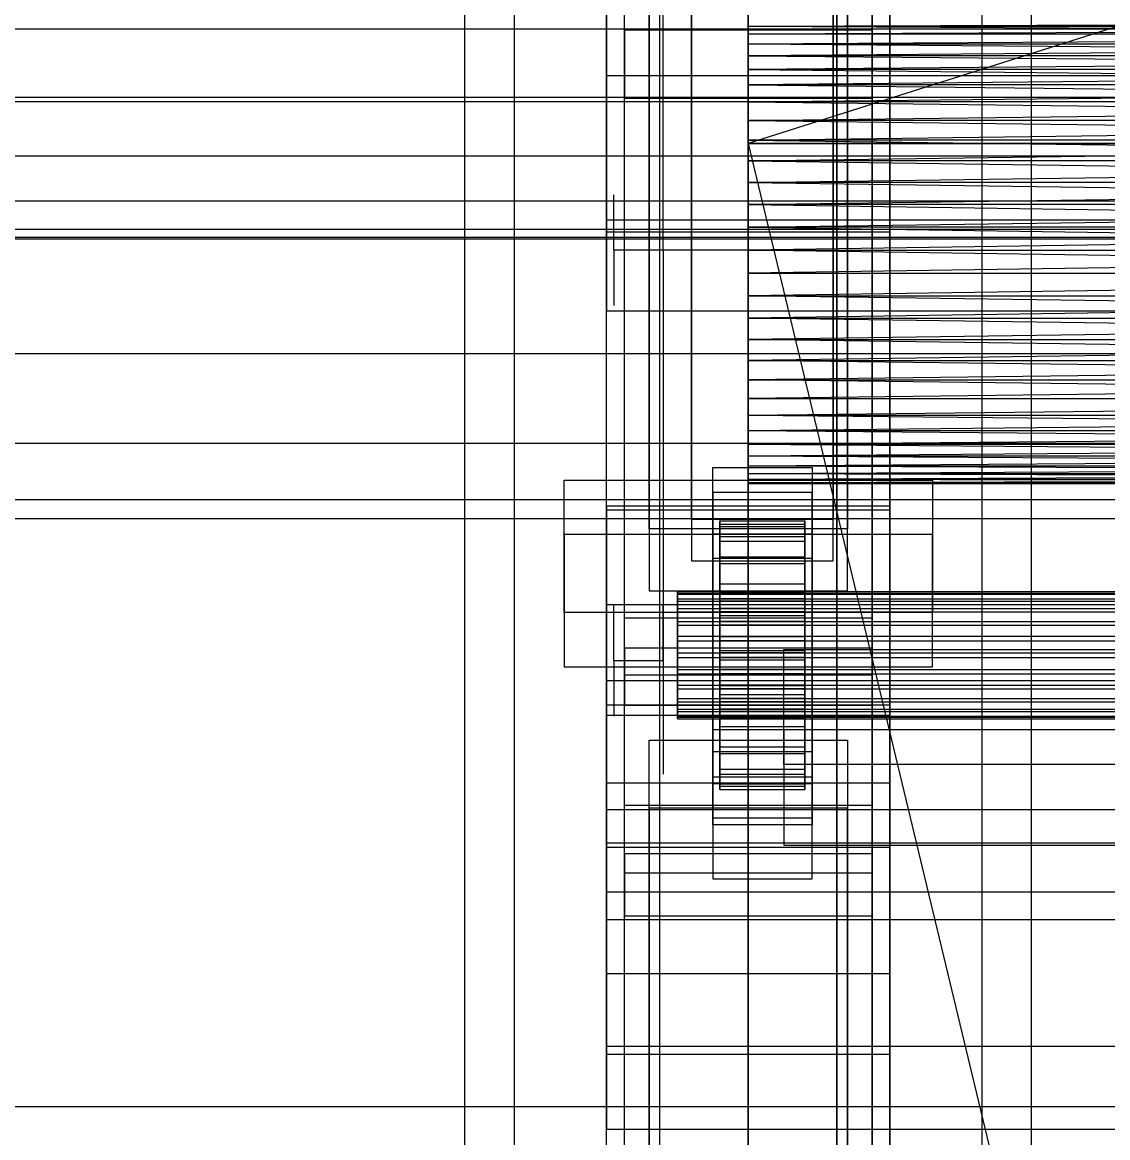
# Model space of a CAD drawing. Header units: millimetres. Extents: x -191664 to 191490, y -197311 to 10263.
# Drawn here: x -532.5 to -379.3, y -29960.4 to -29802.9 of the extents above; entities that cross this region are included whole.
import ezdxf

# ---------------------------------------------------------------- set-up
doc = ezdxf.new("R2010")
doc.units = ezdxf.units.MM
for name, color, linetype, lineweight in [('COTAS_USUARIO', 1, 'Continuous', 0), ('frontal_briquetadora', 7, 'Continuous', 0), ('frontal_C01', 7, 'Continuous', 0), ('frontal_C02', 7, 'Continuous', 0), ('frontal_C03', 7, 'Continuous', 0), ('frontal_secador', 7, 'Continuous', 0)]:
    doc.layers.add(name, color=color, linetype=linetype, lineweight=lineweight)
doc.dimstyles.new('PLANTA_100', dxfattribs={"dimtxt": 250, "dimasz": 150, "dimexe": 150, "dimexo": 80, "dimgap": 100, "dimtad": 1, "dimtih": 1, "dimtoh": 1, "dimdec": 1, "dimdsep": 46, "dimcen": 0.09, "dimclrd": 1, "dimclre": 1, "dimclrt": 1, "dimadec": 0, "dimazin": 0, "dimtfac": 1, "dimtdec": 4, "dimtofl": 0, "dimtmove": 0, "dimatfit": 3, "dimfxl": 1, "dimtolj": 1, "dimtzin": 0, "dimarcsym": 0})

# ---------------------------------------------------------------- blocks, each defined once
blk = doc.blocks.new('*D106')
at = {"layer": 'COTAS_USUARIO', "color": 1, "lineweight": -2, "transparency": 16777216}
for p, q in [((-1180, -29182.75), (-1180, -29032.75)), ((-60, -29332.75), (-1330, -29332.75)), ((-60, -29700), (-1330, -29700)), ((-1180, -29850), (-1180, -30000))]:
    blk.add_line(p, q, dxfattribs=at)
at = {"layer": 'COTAS_USUARIO', "color": 1, "transparency": 16777216}
for points in [[(-1205, -29182.75), (-1155, -29182.75), (-1180, -29332.75)], [(-1205, -29850), (-1155, -29850), (-1180, -29700)]]:
    blk.add_solid(points, dxfattribs=at)
at = {"layer": 'Defpoints', "color": 0, "transparency": 16777216}
for p in [(-1180, -29332.75), (20, -29332.75), (20, -29700)]:
    blk.add_point(p, dxfattribs=at)
blk = doc.blocks.new('*D109')
at = {"layer": 'COTAS_USUARIO', "color": 1, "lineweight": -2, "transparency": 16777216}
for p, q in [((-80, -28700), (-1350, -28700)), ((-1200, -31850), (-1200, -28850)), ((-80, -32000), (-1350, -32000))]:
    blk.add_line(p, q, dxfattribs=at)
at = {"layer": 'COTAS_USUARIO', "color": 1, "transparency": 16777216}
for points in [[(-1225, -28850), (-1175, -28850), (-1200, -28700)], [(-1225, -31850), (-1175, -31850), (-1200, -32000)]]:
    blk.add_solid(points, dxfattribs=at)
at = {"layer": 'Defpoints', "color": 0, "transparency": 16777216}
for p in [(-1200, -28700), (0, -28700), (0, -32000)]:
    blk.add_point(p, dxfattribs=at)
blk = doc.blocks.new('*D111')
at = {"layer": 'COTAS_USUARIO', "color": 1, "lineweight": -2, "transparency": 16777216}
for p, q in [((-80, -27700), (-1350, -27700)), ((-1200, -31850), (-1200, -27850)), ((-80, -32000), (-1350, -32000))]:
    blk.add_line(p, q, dxfattribs=at)
at = {"layer": 'COTAS_USUARIO', "color": 1, "transparency": 16777216}
for points in [[(-1225, -27850), (-1175, -27850), (-1200, -27700)], [(-1225, -31850), (-1175, -31850), (-1200, -32000)]]:
    blk.add_solid(points, dxfattribs=at)
at = {"layer": 'Defpoints', "color": 0, "transparency": 16777216}
for p in [(-1200, -27700), (0, -27700), (0, -32000)]:
    blk.add_point(p, dxfattribs=at)
blk = doc.blocks.new('*D121')
at = {"layer": 'COTAS_USUARIO', "color": 1, "lineweight": -2, "transparency": 16777216}
for p, q in [((-80, -29000), (-1350, -29000)), ((-1200, -31850), (-1200, -29150)), ((-80, -32000), (-1350, -32000))]:
    blk.add_line(p, q, dxfattribs=at)
at = {"layer": 'COTAS_USUARIO', "color": 1, "transparency": 16777216}
for points in [[(-1225, -29150), (-1175, -29150), (-1200, -29000)], [(-1225, -31850), (-1175, -31850), (-1200, -32000)]]:
    blk.add_solid(points, dxfattribs=at)
at = {"layer": 'Defpoints', "color": 0, "transparency": 16777216}
for p in [(-1200, -29000), (0, -29000), (0, -32000)]:
    blk.add_point(p, dxfattribs=at)

msp = doc.modelspace()

# ---------------------------------------------------------------- linework, layer by layer
at = {"layer": 'frontal_briquetadora', "color": 9, "true_color": 0xb9c3c2}
for p, q in [((-430, -29820), (-430, -29750)), ((-430, -29750), (-430, -29844.63)), ((-430, -29750), (-430, -29841.49)), ((-430, -29750), (-430, -29838.28)), ((-430, -29750), (-430, -29835.05)), ((-430, -29750), (-430, -29831.82)), ((-430, -29750), (-430, -29828.61)), ((-430, -29750), (-430, -29825.47)), ((-430, -29750), (-430, -29822.42)), ((-430, -29750), (-430, -29819.49)), ((-430, -29750), (-430, -29816.72)), ((-430, -29750), (-430, -29814.11)), ((-430, -29750), (-430, -29811.72)), ((-430, -29750), (-430, -29809.54)), ((-430, -29750), (-430, -29807.61)), ((-430, -29750), (-430, -29805.95)), ((-430, -29750), (-430, -29804.56)), ((-430, -29750), (-430, -29803.47)), ((-210, -29750), (-430, -29820)), ((-442, -29815.9), (-442, -29798.05)), ((-430, -29815.9), (-430, -29798.05)), ((-430, -29802.68), (-430, -29803.47)), ((-210, -29802.68), (-430, -29803.47)), ((-430, -29803.47), (-430, -29804.56)), ((-210, -29803.47), (-430, -29804.56)), ((-210, -29803.47), (-430, -29803.47)), ((-210, -29804.56), (-430, -29803.47)), ((-430, -29804.56), (-430, -29805.95)), ((-210, -29804.56), (-430, -29805.95)), ((-210, -29804.56), (-430, -29804.56)), ((-430, -29805.95), (-430, -29807.61)), ((-210, -29805.95), (-430, -29807.61)), ((-210, -29805.95), (-430, -29805.95)), ((-210, -29807.61), (-430, -29805.95)), ((-430, -29807.61), (-430, -29809.54)), ((-210, -29807.61), (-430, -29809.54)), ((-210, -29807.61), (-430, -29807.61)), ((-430, -29807.61), (-210, -29809.54)), ((-430, -29809.54), (-430, -29811.72)), ((-210, -29809.54), (-430, -29811.72)), ((-210, -29809.54), (-430, -29809.54)), ((-430, -29809.54), (-210, -29811.72)), ((-430, -29811.72), (-430, -29814.11)), ((-210, -29811.72), (-430, -29811.72)), ((-430, -29814.11), (-210, -29811.72)), ((-430, -29811.72), (-210, -29814.11)), ((-430, -29814.11), (-430, -29816.72)), ((-210, -29814.11), (-430, -29814.11)), ((-430, -29816.72), (-210, -29814.11)), ((-430, -29814.11), (-210, -29816.72)), ((-442, -29835.05), (-442, -29815.9)), ((-430, -29835.05), (-430, -29815.9)), ((-430, -29816.72), (-430, -29819.49)), ((-210, -29816.72), (-430, -29816.72)), ((-430, -29819.49), (-210, -29816.72)), ((-430, -29816.72), (-210, -29819.49)), ((-430, -29819.49), (-430, -29822.42)), ((-210, -29819.49), (-430, -29819.49)), ((-430, -29822.42), (-210, -29819.49)), ((-430, -29819.49), (-210, -29822.42)), ((-430, -29820), (-430, -30060)), ((-430, -30260), (-430, -29820)), ((-430, -30680), (-430, -29820)), ((-430, -29820), (-430, -29855.98)), ((-430, -29820), (-430, -29853.38)), ((-430, -29820), (-430, -29850.61)), ((-430, -29820), (-430, -29847.68)), ((-430, -29844.63), (-430, -29820)), ((-430, -29820), (-223.45, -30680)), ((-210, -29820), (-430, -29820)), ((-335.56, -29820), (-430, -29820)), ((-430, -29820), (-333.96, -29820)), ((-337.01, -29820), (-430, -29820)), ((-338.29, -29820), (-430, -29820)), ((-430, -29820), (-332.22, -29820)), ((-339.4, -29820), (-430, -29820)), ((-430, -29820), (-330.37, -29820)), ((-340.33, -29820), (-430, -29820)), ((-430, -29820), (-328.42, -29820)), ((-341.05, -29820), (-430, -29820)), ((-430, -29820), (-326.39, -29820)), ((-430, -29820), (-324.29, -29820)), ((-341.58, -29820), (-430, -29820)), ((-430, -29820), (-322.16, -29820)), ((-320, -29820), (-430, -29820)), ((-341.89, -29820), (-430, -29820)), ((-342, -29820), (-430, -29820)), ((-430, -29822.42), (-430, -29825.47)), ((-210, -29822.42), (-430, -29822.42)), ((-430, -29825.47), (-210, -29822.42)), ((-430, -29822.42), (-210, -29825.47)), ((-430, -29825.47), (-430, -29828.61)), ((-210, -29825.47), (-430, -29825.47)), ((-430, -29828.61), (-210, -29825.47)), ((-430, -29825.47), (-210, -29828.61)), ((-449, -29828.8), (-449, -29827.25)), ((-442, -29828.8), (-442, -29827.25)), ((-449, -29831.58), (-449, -29828.8)), ((-442, -29831.58), (-442, -29828.8)), ((-430, -29828.61), (-430, -29831.82)), ((-210, -29828.61), (-430, -29828.61)), ((-430, -29831.82), (-210, -29828.61)), ((-430, -29828.61), (-210, -29831.82)), ((-449, -29835.05), (-449, -29831.58)), ((-442, -29835.05), (-442, -29831.58)), ((-430, -29831.82), (-430, -29835.05)), ((-210, -29831.82), (-430, -29835.05)), ((-210, -29831.82), (-430, -29831.82)), ((-430, -29831.82), (-210, -29835.05)), ((-442, -29835.05), (-449, -29835.05)), ((-449, -29835.05), (-449, -29838.52)), ((-430, -29835.05), (-442, -29835.05)), ((-442, -29835.05), (-442, -29854.2)), ((-442, -29835.05), (-442, -29838.52)), ((-430, -29835.05), (-430, -29854.2)), ((-210, -29835.05), (-430, -29838.28)), ((-430, -29838.28), (-430, -29835.05)), ((-430, -29835.05), (-210, -29835.05)), ((-210, -29838.28), (-430, -29835.05)), ((-210, -29838.28), (-430, -29841.49)), ((-430, -29841.49), (-430, -29838.28)), ((-430, -29838.28), (-210, -29838.28)), ((-449, -29838.52), (-449, -29841.3)), ((-442, -29838.52), (-442, -29841.3)), ((-449, -29841.3), (-449, -29842.85)), ((-442, -29841.3), (-442, -29842.85)), ((-210, -29841.49), (-430, -29844.63)), ((-430, -29844.63), (-430, -29841.49)), ((-430, -29841.49), (-210, -29841.49)), ((-210, -29844.63), (-430, -29841.49)), ((-210, -29844.63), (-430, -29847.68)), ((-430, -29847.68), (-430, -29844.63)), ((-430, -29844.63), (-210, -29844.63)), ((-210, -29847.68), (-430, -29844.63)), ((-210, -29847.68), (-430, -29850.61)), ((-430, -29850.61), (-430, -29847.68)), ((-430, -29847.68), (-210, -29847.68)), ((-210, -29850.61), (-430, -29847.68)), ((-210, -29850.61), (-430, -29853.38)), ((-430, -29853.38), (-430, -29850.61)), ((-430, -29850.61), (-210, -29850.61)), ((-210, -29853.38), (-430, -29850.61)), ((-442, -29854.2), (-442, -29872.05)), ((-210, -29853.38), (-430, -29855.98)), ((-430, -29855.98), (-430, -29853.38)), ((-430, -29853.38), (-210, -29853.38)), ((-210, -29855.98), (-430, -29853.38)), ((-430, -29853.38), (-430, -30060)), ((-430, -29854.2), (-430, -29872.05)), ((-210, -29855.98), (-430, -29858.38)), ((-430, -29858.38), (-430, -29855.98)), ((-430, -29855.98), (-210, -29855.98)), ((-430, -30060), (-430, -29855.98)), ((-210, -29858.38), (-430, -29858.38)), ((-210, -29858.38), (-430, -29860.56)), ((-430, -29860.56), (-430, -29858.38)), ((-210, -29860.56), (-430, -29858.38)), ((-430, -29858.38), (-430, -30060)), ((-210, -29860.56), (-430, -29860.56)), ((-210, -29860.56), (-430, -29862.49)), ((-430, -29862.49), (-430, -29860.56)), ((-210, -29862.49), (-430, -29860.56)), ((-430, -29860.56), (-430, -30060)), ((-210, -29862.49), (-430, -29862.49)), ((-210, -29862.49), (-430, -29864.15)), ((-430, -29864.15), (-430, -29862.49)), ((-210, -29864.15), (-430, -29862.49)), ((-430, -29862.49), (-430, -30060)), ((-210, -29864.15), (-430, -29864.15)), ((-210, -29864.15), (-430, -29865.54)), ((-430, -29865.54), (-430, -29864.15)), ((-210, -29865.54), (-430, -29864.15)), ((-430, -29864.15), (-430, -30060)), ((-210, -29865.54), (-430, -29865.54)), ((-210, -29865.54), (-430, -29866.63)), ((-430, -29866.63), (-430, -29865.54)), ((-210, -29866.63), (-430, -29865.54)), ((-430, -29865.54), (-430, -30060)), ((-210, -29866.63), (-430, -29866.63)), ((-210, -29866.63), (-430, -29867.42)), ((-430, -29867.42), (-430, -29866.63)), ((-210, -29867.42), (-430, -29866.63)), ((-430, -29866.63), (-430, -30060)), ((-210, -29867.42), (-430, -29867.42)), ((-210, -29867.42), (-430, -29867.89)), ((-430, -29867.89), (-430, -29867.42)), ((-210, -29867.89), (-430, -29867.42)), ((-430, -29867.42), (-430, -30060)), ((-210, -29867.89), (-430, -29867.89)), ((-210, -29867.89), (-430, -29868.05)), ((-430, -29868.05), (-430, -29867.89)), ((-210, -29868.05), (-430, -29867.89)), ((-430, -29867.89), (-430, -30060)), ((-210, -29868.05), (-430, -29868.05)), ((-430, -29868.05), (-430, -30060)), ((-442, -29872.05), (-442, -29887.38)), ((-430, -29872.05), (-430, -29887.38)), ((-449, -29886.8), (-449, -29885.25)), ((-442, -29886.8), (-442, -29885.25)), ((-449, -29889.58), (-449, -29886.8)), ((-442, -29889.58), (-442, -29886.8)), ((-442, -29887.38), (-442, -29899.14)), ((-430, -29887.38), (-430, -29899.14)), ((-449, -29893.05), (-449, -29889.58)), ((-442, -29893.05), (-442, -29889.58)), ((-442, -29893.05), (-449, -29893.05)), ((-449, -29893.05), (-449, -29896.52)), ((-442, -29893.05), (-442, -29896.52)), ((-449, -29896.52), (-449, -29899.3)), ((-442, -29896.52), (-442, -29899.3)), ((-449, -29899.3), (-449, -29900.85)), ((-442, -29899.14), (-442, -29906.53)), ((-442, -29899.3), (-442, -29900.85)), ((-430, -29899.14), (-430, -29906.53)), ((-442, -29906.53), (-442, -29909.05)), ((-430, -29906.53), (-430, -29909.05))]:
    msp.add_line(p, q, dxfattribs=at)
at = {"layer": 'frontal_C01', "color": 139, "true_color": 0x354b57}
for p, q in [((-450, -29832.46), (-450, -29448.25)), ((-410, -29832.46), (-410, -29448.25)), ((-450, -29899.3), (-450, -29515.09)), ((-410, -29515.09), (-410, -29899.3)), ((-442.5, -30180.3), (-442.5, -29521.36)), ((-417.5, -29521.36), (-417.5, -30180.3)), ((-447.5, -29803.97), (-447.5, -29529.24)), ((-412.5, -29529.24), (-412.5, -29803.97)), ((-447.5, -29813.58), (-447.5, -29538.84)), ((-412.5, -29813.58), (-412.5, -29538.84)), ((-442.5, -30205.67), (-442.5, -29546.73)), ((-417.5, -30205.67), (-417.5, -29546.73)), ((-450, -29937.2), (-450, -29552.99)), ((-410, -29937.2), (-410, -29552.99)), ((-450, -29785.09), (-450, -29832.46)), ((-450, -30169.3), (-450, -29785.09)), ((-410, -29832.46), (-410, -29785.09)), ((-410, -29785.09), (-410, -30169.3)), ((-450, -29810.44), (-450, -29797.64)), ((-450, -29830.79), (-450, -29797.64)), ((-412.5, -29803.97), (-447.5, -29803.97)), ((-447.5, -29803.97), (-447.5, -29813.58)), ((-412.5, -29813.58), (-412.5, -29803.97)), ((450, -29810.44), (-450, -29810.44)), ((-450, -29810.44), (-450, -29843.6)), ((-447.5, -29813.58), (-412.5, -29813.58)), ((450, -29830.79), (-450, -29830.79)), ((-450, -29830.79), (-450, -29843.6)), ((-450, -29832.46), (-410, -29832.46)), ((-450, -30216.67), (-450, -29832.46)), ((-410, -30216.67), (-410, -29832.46)), ((-450, -29843.6), (450, -29843.6)), ((-425, -29907.7), (-425, -29891.43)), ((-425, -29891.43), (425, -29891.43)), ((-425, -29902.8), (-425, -29891.43)), ((-410, -29899.3), (-450, -29899.3)), ((-450, -29899.3), (-450, -29937.2)), ((-450, -30283.51), (-450, -29899.3)), ((-410, -29937.2), (-410, -29899.3)), ((-410, -29899.3), (-410, -30283.51)), ((425, -29902.8), (-425, -29902.8)), ((-425, -29902.8), (-425, -29919.06)), ((-444, -29913.84), (-444, -29904.23)), ((-444, -29904.23), (-416, -29904.23)), ((-444, -29994.11), (-444, -29904.23)), ((-416, -29904.23), (-416, -29913.84)), ((-416, -29904.23), (-416, -29994.11)), ((425, -29907.7), (-425, -29907.7)), ((-425, -29907.7), (-425, -29919.06)), ((-447.5, -29923.05), (-447.5, -29913.45)), ((-447.5, -29913.45), (-412.5, -29913.45)), ((-447.5, -30188.18), (-447.5, -29913.45)), ((-416, -29913.84), (-444, -29913.84)), ((-444, -29913.84), (-444, -30003.72)), ((-416, -30003.72), (-416, -29913.84)), ((-412.5, -29913.45), (-412.5, -29923.05)), ((-412.5, -29913.45), (-412.5, -30188.18)), ((-425, -29919.06), (425, -29919.06)), ((-412.5, -29923.05), (-447.5, -29923.05)), ((-447.5, -30197.79), (-447.5, -29923.05)), ((-412.5, -30197.79), (-412.5, -29923.05)), ((-450, -29937.2), (-410, -29937.2)), ((-450, -30321.41), (-450, -29937.2)), ((-410, -30321.41), (-410, -29937.2))]:
    msp.add_line(p, q, dxfattribs=at)
at = {"layer": 'frontal_C02', "color": 139, "true_color": 0x354b57}
for p, q in [((-450, -29900.77), (-450, -29550.05)), ((-410, -29550.05), (-410, -29900.77)), ((-470, -31975), (-470, -29576.75)), ((-463, -31975), (-463, -29576.75)), ((-397, -31975), (-397, -29576.75)), ((-390, -31975), (-390, -29576.75)), ((-450, -29948.59), (-450, -29597.87)), ((-410, -29948.59), (-410, -29597.87)), ((-450, -30074.56), (-450, -29723.85)), ((-410, -29723.85), (-410, -30074.56)), ((-442.5, -30261.91), (-442.5, -29729.49)), ((-417.5, -29729.49), (-417.5, -30261.91)), ((-438, -29873.07), (-438, -29731.97)), ((-418, -29731.97), (-418, -29873.07)), ((-447.5, -29920.29), (-447.5, -29738.59)), ((-438, -29737.82), (-438, -29878.92)), ((-418, -29878.92), (-418, -29737.82)), ((-412.5, -29738.59), (-412.5, -29920.29)), ((-447.5, -29929.06), (-447.5, -29747.36)), ((-412.5, -29929.06), (-412.5, -29747.36)), ((-442.5, -30288.88), (-442.5, -29756.46)), ((-417.5, -30288.88), (-417.5, -29756.46)), ((-450, -30112.82), (-450, -29762.1)), ((-410, -30112.82), (-410, -29762.1)), ((-444, -29874.42), (-444, -29785.28)), ((-416, -29785.28), (-416, -29874.42)), ((-444, -29794.05), (-444, -29883.18)), ((-416, -29883.18), (-416, -29794.05)), ((-435, -29869.25), (-435, -29865.74)), ((-435, -29865.74), (-421, -29865.74)), ((-435, -29905.91), (-435, -29865.74)), ((-421, -29865.74), (-421, -29869.25)), ((-421, -29865.74), (-421, -29905.91)), ((-456, -29886.24), (-456, -29867.54)), ((-456, -29867.54), (-404, -29867.54)), ((-456, -29875.19), (-456, -29867.54)), ((-404, -29867.54), (-404, -29886.24)), ((-404, -29867.54), (-404, -29875.19)), ((-421, -29869.25), (-435, -29869.25)), ((-435, -29869.25), (-435, -29909.41)), ((-421, -29909.41), (-421, -29869.25)), ((-418, -29873.07), (-438, -29873.07)), ((-438, -29873.07), (-438, -29878.92)), ((-418, -29878.92), (-418, -29873.07)), ((-416, -29874.42), (-444, -29874.42)), ((-444, -29874.42), (-444, -29883.18)), ((-416, -29883.18), (-416, -29874.42)), ((-404, -29875.19), (-456, -29875.19)), ((-456, -29875.19), (-456, -29893.89)), ((-435, -29878.6), (-435, -29875.09)), ((-435, -29875.09), (-421, -29875.09)), ((-435, -29915.26), (-435, -29875.09)), ((-421, -29875.09), (-421, -29878.6)), ((-421, -29875.09), (-421, -29915.26)), ((-404, -29893.89), (-404, -29875.19)), ((-438, -29878.92), (-418, -29878.92)), ((-421, -29878.6), (-435, -29878.6)), ((-435, -29878.6), (-435, -29918.77)), ((-421, -29918.77), (-421, -29878.6)), ((-444, -29883.18), (-416, -29883.18)), ((-404, -29886.24), (-456, -29886.24)), ((-456, -29886.24), (-456, -29893.89)), ((-404, -29893.89), (-404, -29886.24)), ((-456, -29893.89), (-404, -29893.89)), ((-410, -29900.77), (-450, -29900.77)), ((-450, -29900.77), (-450, -29948.59)), ((-450, -30251.49), (-450, -29900.77)), ((-410, -29948.59), (-410, -29900.77)), ((-410, -29900.77), (-410, -30251.49)), ((-435, -29916.19), (-435, -29902.74)), ((-435, -29902.74), (-421, -29902.74)), ((-435, -29910.4), (-435, -29902.74)), ((-421, -29902.74), (-421, -29916.19)), ((-421, -29902.74), (-421, -29910.4)), ((-421, -29905.91), (-435, -29905.91)), ((-435, -29905.91), (-435, -29909.41)), ((-421, -29909.41), (-421, -29905.91)), ((-435, -29909.41), (-421, -29909.41)), ((-421, -29910.4), (-435, -29910.4)), ((-435, -29910.4), (-435, -29923.84)), ((-421, -29923.84), (-421, -29910.4)), ((-450, -29925.74), (-450, -29914.05)), ((-450, -29914.05), (450, -29914.05)), ((-450, -29947.52), (-450, -29914.05)), ((-421, -29915.26), (-435, -29915.26)), ((-435, -29915.26), (-435, -29918.77)), ((-421, -29918.77), (-421, -29915.26)), ((-421, -29916.19), (-435, -29916.19)), ((-435, -29916.19), (-435, -29923.84)), ((-421, -29923.84), (-421, -29916.19)), ((-435, -29918.77), (-421, -29918.77)), ((-412.5, -29920.29), (-447.5, -29920.29)), ((-447.5, -29920.29), (-447.5, -29929.06)), ((-412.5, -29929.06), (-412.5, -29920.29)), ((-435, -29923.84), (-421, -29923.84)), ((450, -29925.74), (-450, -29925.74)), ((-450, -29925.74), (-450, -29959.21)), ((-447.5, -29929.06), (-412.5, -29929.06)), ((450, -29947.52), (-450, -29947.52)), ((-450, -29947.52), (-450, -29959.21)), ((-450, -29948.59), (-410, -29948.59)), ((-450, -30299.3), (-450, -29948.59)), ((-410, -30299.3), (-410, -29948.59)), ((-450, -29959.21), (450, -29959.21))]:
    msp.add_line(p, q, dxfattribs=at)
at = {"layer": 'frontal_C02', "color": 155, "true_color": 0x617580}
for p, q in [((-434, -29883.26), (-434, -29873.26)), ((-434, -29873.26), (-434, -29873.74)), ((-434, -29873.26), (-422, -29873.26)), ((-434, -29874.08), (-434, -29873.26)), ((-434, -29883.48), (-434, -29873.74)), ((-434, -29873.74), (-434, -29875.48)), ((-434, -29873.74), (-422, -29873.74)), ((-434, -29883.65), (-434, -29874.08)), ((-434, -29874.08), (-422, -29874.08)), ((-434, -29876.14), (-434, -29874.08)), ((-422, -29873.74), (-422, -29873.26)), ((-422, -29873.26), (-422, -29883.26)), ((-422, -29873.26), (-422, -29874.08)), ((-422, -29875.48), (-422, -29873.74)), ((-422, -29873.74), (-422, -29883.48)), ((-422, -29874.08), (-422, -29883.65)), ((-422, -29874.08), (-422, -29876.14)), ((-434, -29884.31), (-434, -29875.48)), ((-434, -29875.48), (-434, -29878.36)), ((-434, -29875.48), (-422, -29875.48)), ((-434, -29884.62), (-434, -29876.14)), ((-434, -29876.14), (-422, -29876.14)), ((-434, -29879.29), (-434, -29876.14)), ((-422, -29878.36), (-422, -29875.48)), ((-422, -29875.48), (-422, -29884.31)), ((-422, -29876.14), (-422, -29884.62)), ((-422, -29876.14), (-422, -29879.29)), ((-434, -29885.67), (-434, -29878.36)), ((-434, -29878.36), (-434, -29882.19)), ((-434, -29878.36), (-422, -29878.36)), ((-434, -29886.11), (-434, -29879.29)), ((-434, -29879.29), (-422, -29879.29)), ((-434, -29883.33), (-434, -29879.29)), ((-422, -29882.19), (-422, -29878.36)), ((-422, -29878.36), (-422, -29885.67)), ((-422, -29879.29), (-422, -29886.11)), ((-422, -29879.29), (-422, -29883.33)), ((-434, -29887.48), (-434, -29882.19)), ((-434, -29882.19), (-434, -29886.7)), ((-434, -29882.19), (-422, -29882.19)), ((-422, -29886.7), (-422, -29882.19)), ((-422, -29882.19), (-422, -29887.48)), ((-434, -29883.48), (-434, -29883.26)), ((-422, -29883.26), (-434, -29883.26)), ((-434, -29883.26), (-434, -29883.65)), ((-434, -29888.03), (-434, -29883.33)), ((-434, -29883.33), (-422, -29883.33)), ((-434, -29887.98), (-434, -29883.33)), ((-434, -29884.31), (-434, -29883.48)), ((-422, -29883.48), (-434, -29883.48)), ((-422, -29883.65), (-434, -29883.65)), ((-434, -29883.65), (-434, -29884.62)), ((-422, -29883.26), (-422, -29883.48)), ((-422, -29883.65), (-422, -29883.26)), ((-422, -29883.33), (-422, -29888.03)), ((-422, -29883.33), (-422, -29887.98)), ((-422, -29883.48), (-422, -29884.31)), ((-422, -29884.62), (-422, -29883.65)), ((-434, -29885.67), (-434, -29884.31)), ((-422, -29884.31), (-434, -29884.31)), ((-422, -29884.62), (-434, -29884.62)), ((-434, -29884.62), (-434, -29886.11)), ((-434, -29887.48), (-434, -29885.67)), ((-422, -29885.67), (-434, -29885.67)), ((-422, -29884.31), (-422, -29885.67)), ((-422, -29886.11), (-422, -29884.62)), ((-422, -29885.67), (-422, -29887.48)), ((-422, -29886.11), (-434, -29886.11)), ((-434, -29886.11), (-434, -29888.03)), ((-434, -29886.7), (-434, -29889.62)), ((-422, -29886.7), (-434, -29886.7)), ((-434, -29886.7), (-434, -29891.59)), ((-422, -29888.03), (-422, -29886.11)), ((-422, -29889.62), (-422, -29886.7)), ((-422, -29891.59), (-422, -29886.7)), ((-434, -29889.62), (-434, -29887.48)), ((-422, -29887.48), (-434, -29887.48)), ((-434, -29890.23), (-434, -29887.98)), ((-434, -29887.98), (-422, -29887.98)), ((-434, -29892.91), (-434, -29887.98)), ((-422, -29888.03), (-434, -29888.03)), ((-434, -29888.03), (-434, -29890.23)), ((-422, -29887.48), (-422, -29889.62)), ((-422, -29887.98), (-422, -29890.23)), ((-422, -29887.98), (-422, -29892.91)), ((-422, -29890.23), (-422, -29888.03)), ((-434, -29889.62), (-422, -29889.62)), ((-434, -29891.94), (-434, -29889.62)), ((-422, -29890.23), (-434, -29890.23)), ((-434, -29890.23), (-434, -29892.57)), ((-422, -29889.62), (-422, -29891.94)), ((-422, -29892.57), (-422, -29890.23)), ((-434, -29891.94), (-434, -29891.59)), ((-434, -29891.59), (-434, -29896.53)), ((-434, -29891.59), (-422, -29891.59)), ((-434, -29894.28), (-434, -29891.94)), ((-422, -29891.94), (-434, -29891.94)), ((-422, -29896.53), (-422, -29891.59)), ((-422, -29891.59), (-422, -29891.94)), ((-422, -29891.94), (-422, -29894.28)), ((-434, -29892.57), (-434, -29892.91)), ((-422, -29892.57), (-434, -29892.57)), ((-434, -29892.57), (-434, -29894.88)), ((-434, -29892.91), (-422, -29892.91)), ((-434, -29897.81), (-434, -29892.91)), ((-422, -29892.91), (-422, -29892.57)), ((-422, -29894.88), (-422, -29892.57)), ((-422, -29892.91), (-422, -29897.81)), ((-434, -29896.48), (-434, -29894.28)), ((-434, -29894.28), (-434, -29896.53)), ((-422, -29894.28), (-434, -29894.28)), ((-434, -29894.88), (-434, -29897.81)), ((-422, -29894.88), (-434, -29894.88)), ((-434, -29894.88), (-434, -29897.02)), ((-422, -29896.53), (-422, -29894.28)), ((-422, -29894.28), (-422, -29896.48)), ((-422, -29897.81), (-422, -29894.88)), ((-422, -29897.02), (-422, -29894.88)), ((-434, -29898.39), (-434, -29896.48)), ((-434, -29896.48), (-434, -29901.17)), ((-422, -29896.48), (-434, -29896.48)), ((-434, -29896.53), (-434, -29901.17)), ((-434, -29896.53), (-422, -29896.53)), ((-422, -29901.17), (-422, -29896.48)), ((-422, -29896.48), (-422, -29898.39)), ((-422, -29901.17), (-422, -29896.53)), ((-434, -29897.02), (-434, -29902.32)), ((-422, -29897.02), (-434, -29897.02)), ((-434, -29897.02), (-434, -29898.83)), ((-434, -29897.81), (-422, -29897.81)), ((-434, -29902.32), (-434, -29897.81)), ((-422, -29902.32), (-422, -29897.02)), ((-422, -29898.83), (-422, -29897.02)), ((-422, -29897.81), (-422, -29902.32)), ((-434, -29899.89), (-434, -29898.39)), ((-434, -29898.39), (-434, -29905.21)), ((-422, -29898.39), (-434, -29898.39)), ((-434, -29898.83), (-434, -29906.15)), ((-422, -29898.83), (-434, -29898.83)), ((-434, -29898.83), (-434, -29900.2)), ((-434, -29900.86), (-434, -29899.89)), ((-434, -29899.89), (-434, -29908.37)), ((-422, -29899.89), (-434, -29899.89)), ((-422, -29905.21), (-422, -29898.39)), ((-422, -29898.39), (-422, -29899.89)), ((-422, -29906.15), (-422, -29898.83)), ((-422, -29900.2), (-422, -29898.83)), ((-422, -29908.37), (-422, -29899.89)), ((-422, -29899.89), (-422, -29900.86)), ((-434, -29900.2), (-434, -29909.03)), ((-422, -29900.2), (-434, -29900.2)), ((-434, -29900.2), (-434, -29901.02)), ((-434, -29901.25), (-434, -29900.86)), ((-434, -29900.86), (-434, -29910.42)), ((-422, -29900.86), (-434, -29900.86)), ((-434, -29901.02), (-434, -29910.77)), ((-422, -29901.02), (-434, -29901.02)), ((-434, -29901.02), (-434, -29901.25)), ((-434, -29901.17), (-434, -29905.21)), ((-434, -29901.17), (-422, -29901.17)), ((-434, -29901.25), (-434, -29911.24)), ((-422, -29901.25), (-434, -29901.25)), ((-422, -29909.03), (-422, -29900.2)), ((-422, -29901.02), (-422, -29900.2)), ((-422, -29910.42), (-422, -29900.86)), ((-422, -29900.86), (-422, -29901.25)), ((-422, -29910.77), (-422, -29901.02)), ((-422, -29901.25), (-422, -29901.02)), ((-422, -29905.21), (-422, -29901.17)), ((-422, -29911.24), (-422, -29901.25)), ((-434, -29902.32), (-422, -29902.32)), ((-434, -29906.15), (-434, -29902.32)), ((-422, -29902.32), (-422, -29906.15)), ((-434, -29905.21), (-434, -29908.37)), ((-434, -29905.21), (-422, -29905.21)), ((-434, -29906.15), (-422, -29906.15)), ((-434, -29909.03), (-434, -29906.15)), ((-422, -29908.37), (-422, -29905.21)), ((-422, -29906.15), (-422, -29909.03)), ((-434, -29908.37), (-434, -29910.42)), ((-434, -29908.37), (-422, -29908.37)), ((-434, -29909.03), (-422, -29909.03)), ((-434, -29910.77), (-434, -29909.03)), ((-422, -29910.42), (-422, -29908.37)), ((-422, -29909.03), (-422, -29910.77)), ((-434, -29910.42), (-434, -29911.24)), ((-434, -29910.42), (-422, -29910.42)), ((-434, -29910.77), (-422, -29910.77)), ((-434, -29911.24), (-434, -29910.77)), ((-422, -29911.24), (-422, -29910.42)), ((-422, -29910.77), (-422, -29911.24)), ((-434, -29911.24), (-422, -29911.24))]:
    msp.add_line(p, q, dxfattribs=at)
at = {"layer": 'frontal_C02', "color": 9, "true_color": 0xbac6cb}
for p, q in [((-440, -29883.65), (-440, -29883.26)), ((-440, -29883.26), (-440, -29883.48)), ((-440, -29883.26), (440, -29883.26)), ((-440, -29883.48), (-440, -29884.31)), ((-440, -29883.48), (440, -29883.48)), ((-440, -29884.62), (-440, -29883.65)), ((-440, -29883.65), (440, -29883.65)), ((-440, -29884.31), (-440, -29885.67)), ((-440, -29884.31), (440, -29884.31)), ((-440, -29886.11), (-440, -29884.62)), ((-440, -29884.62), (440, -29884.62)), ((-440, -29885.67), (-440, -29887.48)), ((-440, -29885.67), (440, -29885.67)), ((-440, -29888.03), (-440, -29886.11)), ((-440, -29886.11), (440, -29886.11)), ((-440, -29887.48), (-440, -29889.62)), ((-440, -29887.48), (440, -29887.48)), ((-440, -29890.23), (-440, -29888.03)), ((-440, -29888.03), (440, -29888.03)), ((-440, -29889.62), (-440, -29891.94)), ((440, -29889.62), (-440, -29889.62)), ((-440, -29892.57), (-440, -29890.23)), ((-440, -29890.23), (440, -29890.23)), ((-440, -29891.94), (-440, -29894.28)), ((-440, -29891.94), (440, -29891.94)), ((-440, -29894.88), (-440, -29892.57)), ((-440, -29892.57), (440, -29892.57)), ((-440, -29894.28), (-440, -29896.48)), ((-440, -29894.28), (440, -29894.28)), ((-440, -29897.02), (-440, -29894.88)), ((-440, -29894.88), (440, -29894.88)), ((-440, -29896.48), (-440, -29898.39)), ((-440, -29896.48), (440, -29896.48)), ((-440, -29898.83), (-440, -29897.02)), ((-440, -29897.02), (440, -29897.02)), ((-440, -29898.39), (-440, -29899.89)), ((-440, -29898.39), (440, -29898.39)), ((-440, -29900.2), (-440, -29898.83)), ((-440, -29898.83), (440, -29898.83)), ((-440, -29899.89), (-440, -29900.86)), ((-440, -29899.89), (440, -29899.89)), ((-440, -29901.02), (-440, -29900.2)), ((-440, -29900.2), (440, -29900.2)), ((-440, -29900.86), (-440, -29901.25)), ((-440, -29900.86), (440, -29900.86)), ((-440, -29901.25), (-440, -29901.02)), ((-440, -29901.02), (440, -29901.02)), ((-440, -29901.25), (440, -29901.25))]:
    msp.add_line(p, q, dxfattribs=at)
at = {"layer": 'frontal_C03', "color": 139, "true_color": 0x354b57}
for p, q in [((-470, -31975), (-470, -29153.29)), ((-463, -31975), (-463, -29153.29)), ((-397, -31975), (-397, -29153.29)), ((-390, -31975), (-390, -29153.29)), ((-470, -31975), (-470, -29352.58)), ((-463, -31975), (-463, -29352.58)), ((-397, -31975), (-397, -29352.58)), ((-390, -31975), (-390, -29352.58)), ((-450, -29871.22), (-450, -29548.04)), ((-450, -29871.76), (-450, -29548.59)), ((-410, -29548.04), (-410, -29871.22)), ((-410, -29548.59), (-410, -29871.76)), ((-442.5, -30205.66), (-442.5, -29555.06)), ((-417.5, -29555.06), (-417.5, -30205.66)), ((-447.5, -29891.25), (-447.5, -29563.81)), ((-412.5, -29563.81), (-412.5, -29891.25)), ((-447.5, -29899.33), (-447.5, -29571.89)), ((-412.5, -29899.33), (-412.5, -29571.89)), ((-442.5, -30231.26), (-442.5, -29580.65)), ((-417.5, -30231.26), (-417.5, -29580.65)), ((-450, -29910.29), (-450, -29587.11)), ((-410, -29910.29), (-410, -29587.11)), ((-450, -29919.37), (-450, -29596.2)), ((-410, -29919.37), (-410, -29596.2)), ((-410, -29871.22), (-450, -29871.22)), ((-450, -29871.22), (-450, -29919.37)), ((-450, -30194.39), (-450, -29871.22)), ((-410, -29919.37), (-410, -29871.22)), ((-410, -29871.22), (-410, -30194.39)), ((-410, -29871.76), (-450, -29871.76)), ((-450, -29871.76), (-450, -29910.29)), ((-450, -30194.93), (-450, -29871.76)), ((-410, -29910.29), (-410, -29871.76)), ((-410, -29871.76), (-410, -30194.93)), ((-450, -29895.86), (-450, -29885.09)), ((-450, -29885.09), (450, -29885.09)), ((-450, -29918.8), (-450, -29885.09)), ((-447.5, -29895.06), (-447.5, -29886.98)), ((-447.5, -29886.98), (-412.5, -29886.98)), ((-447.5, -30214.42), (-447.5, -29886.98)), ((-412.5, -29886.98), (-412.5, -29895.06)), ((-412.5, -29886.98), (-412.5, -30214.42)), ((-412.5, -29891.25), (-447.5, -29891.25)), ((-447.5, -29891.25), (-447.5, -29899.33)), ((-412.5, -29899.33), (-412.5, -29891.25)), ((-412.5, -29895.06), (-447.5, -29895.06)), ((-447.5, -30222.5), (-447.5, -29895.06)), ((-412.5, -30222.5), (-412.5, -29895.06)), ((450, -29895.86), (-450, -29895.86)), ((-450, -29895.86), (-450, -29929.57)), ((-447.5, -29899.33), (-412.5, -29899.33)), ((-450, -29910.29), (-410, -29910.29)), ((-450, -30233.46), (-450, -29910.29)), ((-410, -30233.46), (-410, -29910.29)), ((450, -29918.8), (-450, -29918.8)), ((-450, -29918.8), (-450, -29929.57)), ((-450, -29919.37), (-410, -29919.37)), ((-450, -30242.54), (-450, -29919.37)), ((-410, -30242.54), (-410, -29919.37)), ((-450, -29929.57), (450, -29929.57))]:
    msp.add_line(p, q, dxfattribs=at)
at = {"layer": 'frontal_secador', "color": 253, "true_color": 0xa4b0b5}
for p, q in [((1360, -29803.85), (-1360, -29803.85)), ((1360, -29813.5), (-1360, -29813.5)), ((1250, -29814.08), (-1250, -29814.08)), ((1360, -29821.78), (-1360, -29821.78)), ((1360, -29828.14), (-1360, -29828.14)), ((1360, -29832.14), (-1360, -29832.14)), ((1360, -29833.5), (-1360, -29833.5)), ((1250, -29833.25), (-1250, -29833.25)), ((1250, -29849.71), (-1250, -29849.71)), ((1250, -29862.35), (-1250, -29862.35)), ((1250, -29870.29), (-1250, -29870.29)), ((1250, -29873), (-1250, -29873))]:
    msp.add_line(p, q, dxfattribs=at)
at = {"layer": 'frontal_secador', "color": 254, "true_color": 0xd2d7cc}
msp.add_line((-1250, -29956), (1250, -29956), dxfattribs=at)

# ---------------------------------------------------------------- dimensions: what is measured, and where the dimension line sits
at = {"layer": 'COTAS_USUARIO'}
for p1, p2, picture, middle in [((0, -32000), (0, -27700), '*D111', (-1200, -29850)), ((0, -32000), (0, -28700), '*D109', (-1200, -30350)), ((0, -32000), (0, -29000), '*D121', (-1200, -30500)), ((20, -29700), (20, -29332.75), '*D106', (-1180, -29516.375))]:
    dim = msp.add_aligned_dim(p1=p1, p2=p2, distance=1200, dimstyle='PLANTA_100', dxfattribs=at)
    dim.commit()
    dim.dimension.update_dxf_attribs({"geometry": picture, "text_midpoint": middle})

doc.saveas('drawing.dxf')
